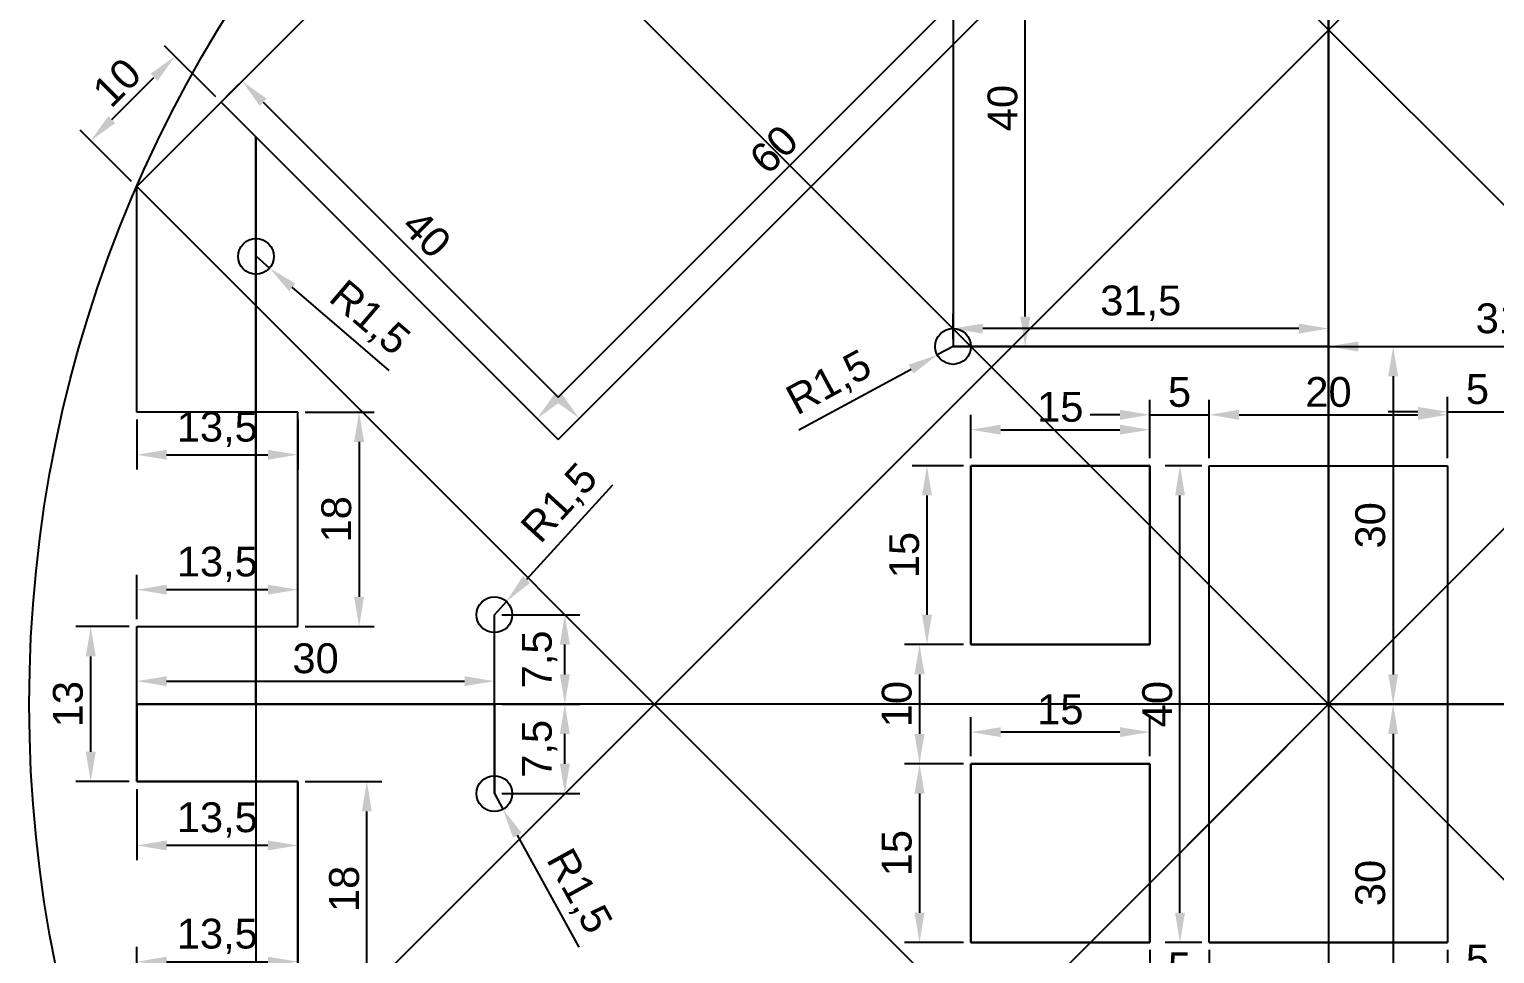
# Model space of a CAD drawing. Header units: millimetres. Extents: x -109 to 109, y -109 to 117.
# Drawn here: x -109 to 13.9, y -20.9 to 56.6 of the extents above; entities that cross this region are included whole.
import ezdxf

# ---------------------------------------------------------------- set-up
doc = ezdxf.new("R2010")
doc.units = ezdxf.units.MM
for name, color, linetype in [('Annotation', 2, 'Continuous'), ('Final', 1, 'Continuous'), ('Holes', 4, 'Continuous'), ('Plate', 7, 'Continuous')]:
    doc.layers.add(name, color=color, linetype=linetype)
doc.styles.get("Standard").update_dxf_attribs({"font": 'arial.ttf'})
doc.dimstyles.new('ISO-25', dxfattribs={"dimtxt": 2.5, "dimasz": 2.5, "dimexe": 1.25, "dimexo": 0.625, "dimtad": 1, "dimtxsty": 'Standard', "dimcen": 2.5, "dimadec": 0, "dimazin": 0, "dimtfac": 1, "dimtmove": 0, "dimatfit": 3, "dimfxl": 1, "dimarcsym": 0})

# ---------------------------------------------------------------- blocks, each defined once
blk = doc.blocks.new('*D14')
at = {"layer": 'Annotation', "color": 0, "lineweight": -2, "transparency": 16777216}
for p, q in [((89.9, 89.9), (78.84, 78.84)), ((0, 0), (77.07, 77.07))]:
    blk.add_line(p, q, dxfattribs=at)
at = {"layer": 'Annotation', "color": 0, "transparency": 16777216}
blk.add_solid([(78.55, 79.14), (79.14, 78.55), (77.07, 77.07)], dxfattribs=at)
at = {"layer": 'Defpoints', "color": 0, "transparency": 16777216}
for p in [(77.07, 77.07), (0, 0)]:
    blk.add_point(p, dxfattribs=at)
at = {"layer": 'Annotation', "color": 0, "transparency": 16777216, "insert": (85.31, 88), "char_height": 2.5, "attachment_point": 5, "rotation": 45}
blk.add_mtext('R109', dxfattribs=at)
blk = doc.blocks.new('*D45')
at = {"layer": 'Annotation', "color": 0, "lineweight": -2, "transparency": 16777216}
for p, q in [((-22.64, 65.07), (-24.85, 67.28)), ((-64.63, 25.74), (-25.74, 64.63)), ((-65.07, 22.64), (-67.28, 24.85))]:
    blk.add_line(p, q, dxfattribs=at)
at = {"layer": 'Annotation', "color": 0, "transparency": 16777216}
for points in [[(-26.03, 64.92), (-25.44, 64.33), (-23.97, 66.39)], [(-64.92, 26.03), (-64.33, 25.44), (-66.39, 23.97)]]:
    blk.add_solid(points, dxfattribs=at)
at = {"layer": 'Defpoints', "color": 0, "transparency": 16777216}
for p in [(-23.97, 66.39), (-22.2, 64.63), (-64.63, 22.2)]:
    blk.add_point(p, dxfattribs=at)
at = {"layer": 'Annotation', "color": 0, "transparency": 16777216, "insert": (-46.53, 46.53), "char_height": 2.5, "attachment_point": 5, "rotation": 45}
blk.add_mtext('60', dxfattribs=at)
blk = doc.blocks.new('*D46')
at = {"layer": 'Annotation', "color": 0, "lineweight": -2, "transparency": 16777216}
for p, q in [((-92.47, 50.93), (-90.26, 53.14)), ((-89.37, 50.48), (-64.63, 25.74)), ((-64.18, 22.64), (-61.97, 24.85))]:
    blk.add_line(p, q, dxfattribs=at)
at = {"layer": 'Annotation', "color": 0, "transparency": 16777216}
for points in [[(-89.08, 50.78), (-89.67, 50.19), (-91.14, 52.25)], [(-64.33, 26.03), (-64.92, 25.44), (-62.86, 23.97)]]:
    blk.add_solid(points, dxfattribs=at)
at = {"layer": 'Defpoints', "color": 0, "transparency": 16777216}
for p in [(-92.91, 50.48), (-62.86, 23.97), (-64.63, 22.2)]:
    blk.add_point(p, dxfattribs=at)
at = {"layer": 'Annotation', "color": 0, "transparency": 16777216, "insert": (-75.66, 39.45), "char_height": 2.5, "attachment_point": 5, "rotation": 315}
blk.add_mtext('40', dxfattribs=at)
blk = doc.blocks.new('*D47')
at = {"layer": 'Annotation', "color": 0, "lineweight": -2, "transparency": 16777216}
for p, q in [((-93.35, 50.93), (-97.65, 55.22)), ((-102.07, 49.04), (-98.54, 52.57)), ((-100.42, 43.85), (-104.72, 48.15))]:
    blk.add_line(p, q, dxfattribs=at)
at = {"layer": 'Annotation', "color": 0, "transparency": 16777216}
for points in [[(-98.83, 52.87), (-98.24, 52.28), (-96.77, 54.34)], [(-102.37, 49.33), (-101.78, 48.74), (-103.84, 47.27)]]:
    blk.add_solid(points, dxfattribs=at)
at = {"layer": 'Defpoints', "color": 0, "transparency": 16777216}
for p in [(-96.77, 54.34), (-92.91, 50.48), (-99.98, 43.41)]:
    blk.add_point(p, dxfattribs=at)
at = {"layer": 'Annotation', "color": 0, "transparency": 16777216, "insert": (-101.65, 52.15), "char_height": 2.5, "attachment_point": 5, "rotation": 45}
blk.add_mtext('10', dxfattribs=at)
blk = doc.blocks.new('*D52')
at = {"layer": 'Annotation', "color": 0, "lineweight": -2, "transparency": 16777216}
for p, q in [((-85.86, -6.5), (-79.43, -6.5)), ((-80.68, -22), (-80.68, -9)), ((-85.86, -24.5), (-79.43, -24.5))]:
    blk.add_line(p, q, dxfattribs=at)
at = {"layer": 'Annotation', "color": 0, "transparency": 16777216}
for points in [[(-81.1, -9), (-80.26, -9), (-80.68, -6.5)], [(-81.1, -22), (-80.26, -22), (-80.68, -24.5)]]:
    blk.add_solid(points, dxfattribs=at)
at = {"layer": 'Defpoints', "color": 0, "transparency": 16777216}
for p in [(-86.48, -6.5), (-80.68, -6.5), (-86.48, -24.5)]:
    blk.add_point(p, dxfattribs=at)
at = {"layer": 'Annotation', "color": 0, "transparency": 16777216, "insert": (-82.58, -15.5), "char_height": 2.5, "attachment_point": 5, "rotation": 90}
blk.add_mtext('18', dxfattribs=at)
blk = doc.blocks.new('*D53')
at = {"layer": 'Annotation', "color": 0, "lineweight": -2, "transparency": 16777216}
for p, q in [((-99.98, -23.87), (-99.98, -20.35)), ((-86.48, -23.87), (-86.48, -20.35)), ((-97.48, -21.6), (-88.98, -21.6))]:
    blk.add_line(p, q, dxfattribs=at)
at = {"layer": 'Annotation', "color": 0, "transparency": 16777216}
for points in [[(-97.48, -21.19), (-97.48, -22.02), (-99.98, -21.6)], [(-88.98, -21.19), (-88.98, -22.02), (-86.48, -21.6)]]:
    blk.add_solid(points, dxfattribs=at)
at = {"layer": 'Defpoints', "color": 0, "transparency": 16777216}
for p in [(-86.48, -21.6), (-99.98, -24.5), (-86.48, -24.5)]:
    blk.add_point(p, dxfattribs=at)
at = {"layer": 'Annotation', "color": 0, "transparency": 16777216, "insert": (-93.23, -19.48), "char_height": 2.5, "attachment_point": 5}
blk.add_mtext('13,5', dxfattribs=at)
blk = doc.blocks.new('*D54')
at = {"layer": 'Annotation', "color": 0, "lineweight": -2, "transparency": 16777216}
for p, q in [((-99.98, -7.12), (-99.98, -13.1)), ((-86.48, -7.12), (-86.48, -13.1)), ((-88.98, -11.85), (-97.48, -11.85))]:
    blk.add_line(p, q, dxfattribs=at)
at = {"layer": 'Annotation', "color": 0, "transparency": 16777216}
for points in [[(-97.48, -11.44), (-97.48, -12.27), (-99.98, -11.85)], [(-88.98, -11.44), (-88.98, -12.27), (-86.48, -11.85)]]:
    blk.add_solid(points, dxfattribs=at)
at = {"layer": 'Defpoints', "color": 0, "transparency": 16777216}
for p in [(-99.98, -6.5), (-86.48, -6.5), (-99.98, -11.85)]:
    blk.add_point(p, dxfattribs=at)
at = {"layer": 'Annotation', "color": 0, "transparency": 16777216, "insert": (-93.23, -9.72), "char_height": 2.5, "attachment_point": 5}
blk.add_mtext('13,5', dxfattribs=at)
blk = doc.blocks.new('*D55')
at = {"layer": 'Annotation', "color": 0, "lineweight": -2, "transparency": 16777216}
for p, q in [((-100.61, 6.5), (-105.1, 6.5)), ((-103.85, -4), (-103.85, 4)), ((-100.61, -6.5), (-105.1, -6.5))]:
    blk.add_line(p, q, dxfattribs=at)
at = {"layer": 'Annotation', "color": 0, "transparency": 16777216}
for points in [[(-104.26, 4), (-103.43, 4), (-103.85, 6.5)], [(-104.26, -4), (-103.43, -4), (-103.85, -6.5)]]:
    blk.add_solid(points, dxfattribs=at)
at = {"layer": 'Defpoints', "color": 0, "transparency": 16777216}
for p in [(-103.85, 6.5), (-99.98, 6.5), (-99.98, -6.5)]:
    blk.add_point(p, dxfattribs=at)
at = {"layer": 'Annotation', "color": 0, "transparency": 16777216, "insert": (-105.75, 0), "char_height": 2.5, "attachment_point": 5, "rotation": 90}
blk.add_mtext('13', dxfattribs=at)
blk = doc.blocks.new('*D56')
at = {"layer": 'Annotation', "color": 0, "lineweight": -2, "transparency": 16777216}
for p, q in [((-99.98, 7.13), (-99.98, 10.85)), ((-86.48, 7.13), (-86.48, 10.85)), ((-88.98, 9.6), (-97.48, 9.6))]:
    blk.add_line(p, q, dxfattribs=at)
at = {"layer": 'Annotation', "color": 0, "transparency": 16777216}
for points in [[(-97.48, 10.02), (-97.48, 9.19), (-99.98, 9.6)], [(-88.98, 10.02), (-88.98, 9.19), (-86.48, 9.6)]]:
    blk.add_solid(points, dxfattribs=at)
at = {"layer": 'Defpoints', "color": 0, "transparency": 16777216}
for p in [(-99.98, 9.6), (-99.98, 6.5), (-86.48, 6.5)]:
    blk.add_point(p, dxfattribs=at)
at = {"layer": 'Annotation', "color": 0, "transparency": 16777216, "insert": (-93.23, 11.73), "char_height": 2.5, "attachment_point": 5}
blk.add_mtext('13,5', dxfattribs=at)
blk = doc.blocks.new('*D57')
at = {"layer": 'Annotation', "color": 0, "lineweight": -2, "transparency": 16777216}
for p, q in [((-99.98, 23.88), (-99.98, 19.67)), ((-86.48, 23.88), (-86.48, 19.67)), ((-97.48, 20.92), (-88.98, 20.92))]:
    blk.add_line(p, q, dxfattribs=at)
at = {"layer": 'Annotation', "color": 0, "transparency": 16777216}
for points in [[(-97.48, 21.33), (-97.48, 20.5), (-99.98, 20.92)], [(-88.98, 21.33), (-88.98, 20.5), (-86.48, 20.92)]]:
    blk.add_solid(points, dxfattribs=at)
at = {"layer": 'Defpoints', "color": 0, "transparency": 16777216}
for p in [(-99.98, 24.5), (-86.48, 24.5), (-86.48, 20.92)]:
    blk.add_point(p, dxfattribs=at)
at = {"layer": 'Annotation', "color": 0, "transparency": 16777216, "insert": (-93.23, 23.04), "char_height": 2.5, "attachment_point": 5}
blk.add_mtext('13,5', dxfattribs=at)
blk = doc.blocks.new('*D58')
at = {"layer": 'Annotation', "color": 0, "lineweight": -2, "transparency": 16777216}
for p, q in [((-85.86, 24.5), (-80.08, 24.5)), ((-81.33, 22), (-81.33, 9)), ((-85.86, 6.5), (-80.08, 6.5))]:
    blk.add_line(p, q, dxfattribs=at)
at = {"layer": 'Annotation', "color": 0, "transparency": 16777216}
for points in [[(-81.75, 22), (-80.91, 22), (-81.33, 24.5)], [(-81.75, 9), (-80.91, 9), (-81.33, 6.5)]]:
    blk.add_solid(points, dxfattribs=at)
at = {"layer": 'Defpoints', "color": 0, "transparency": 16777216}
for p in [(-86.48, 24.5), (-86.48, 6.5), (-81.33, 6.5)]:
    blk.add_point(p, dxfattribs=at)
at = {"layer": 'Annotation', "color": 0, "transparency": 16777216, "insert": (-83.23, 15.5), "char_height": 2.5, "attachment_point": 5, "rotation": 90}
blk.add_mtext('18', dxfattribs=at)
blk = doc.blocks.new('*D65')
at = {"layer": 'Annotation', "color": 0, "lineweight": -2, "transparency": 16777216}
for p, q in [((-30, -4.37), (-30, -1.1)), ((-15, -4.37), (-15, -1.1)), ((-17.5, -2.35), (-27.5, -2.35))]:
    blk.add_line(p, q, dxfattribs=at)
at = {"layer": 'Annotation', "color": 0, "transparency": 16777216}
for points in [[(-27.5, -1.93), (-27.5, -2.76), (-30, -2.35)], [(-17.5, -1.93), (-17.5, -2.76), (-15, -2.35)]]:
    blk.add_solid(points, dxfattribs=at)
at = {"layer": 'Defpoints', "color": 0, "transparency": 16777216}
for p in [(-30, -2.35), (-30, -5), (-15, -5)]:
    blk.add_point(p, dxfattribs=at)
at = {"layer": 'Annotation', "color": 0, "transparency": 16777216, "insert": (-22.5, -0.45), "char_height": 2.5, "attachment_point": 5}
blk.add_mtext('15', dxfattribs=at)
blk = doc.blocks.new('*D66')
at = {"layer": 'Annotation', "color": 0, "lineweight": -2, "transparency": 16777216}
for p, q in [((-30.63, -5), (-35.56, -5)), ((-34.31, -7.5), (-34.31, -17.5)), ((-30.63, -20), (-35.56, -20))]:
    blk.add_line(p, q, dxfattribs=at)
at = {"layer": 'Annotation', "color": 0, "transparency": 16777216}
for points in [[(-34.73, -7.5), (-33.89, -7.5), (-34.31, -5)], [(-34.73, -17.5), (-33.89, -17.5), (-34.31, -20)]]:
    blk.add_solid(points, dxfattribs=at)
at = {"layer": 'Defpoints', "color": 0, "transparency": 16777216}
for p in [(-30, -5), (-34.31, -20), (-30, -20)]:
    blk.add_point(p, dxfattribs=at)
at = {"layer": 'Annotation', "color": 0, "transparency": 16777216, "insert": (-36.21, -12.5), "char_height": 2.5, "attachment_point": 5, "rotation": 90}
blk.add_mtext('15', dxfattribs=at)
blk = doc.blocks.new('*D67')
at = {"layer": 'Annotation', "color": 0, "lineweight": -2, "transparency": 16777216}
for p, q in [((-30, 20.62), (-30, 24.27)), ((-15, 20.62), (-15, 24.27)), ((-27.5, 23.02), (-17.5, 23.02))]:
    blk.add_line(p, q, dxfattribs=at)
at = {"layer": 'Annotation', "color": 0, "transparency": 16777216}
for points in [[(-27.5, 23.44), (-27.5, 22.6), (-30, 23.02)], [(-17.5, 23.44), (-17.5, 22.6), (-15, 23.02)]]:
    blk.add_solid(points, dxfattribs=at)
at = {"layer": 'Defpoints', "color": 0, "transparency": 16777216}
for p in [(-15, 23.02), (-30, 20), (-15, 20)]:
    blk.add_point(p, dxfattribs=at)
at = {"layer": 'Annotation', "color": 0, "transparency": 16777216, "insert": (-22.5, 24.92), "char_height": 2.5, "attachment_point": 5}
blk.add_mtext('15', dxfattribs=at)
blk = doc.blocks.new('*D68')
at = {"layer": 'Annotation', "color": 0, "lineweight": -2, "transparency": 16777216}
for p, q in [((-30.62, 20), (-34.94, 20)), ((-33.69, 17.5), (-33.69, 7.5)), ((-30.62, 5), (-34.94, 5))]:
    blk.add_line(p, q, dxfattribs=at)
at = {"layer": 'Annotation', "color": 0, "transparency": 16777216}
for points in [[(-34.1, 17.5), (-33.27, 17.5), (-33.69, 20)], [(-34.1, 7.5), (-33.27, 7.5), (-33.69, 5)]]:
    blk.add_solid(points, dxfattribs=at)
at = {"layer": 'Defpoints', "color": 0, "transparency": 16777216}
for p in [(-30, 20), (-33.69, 5), (-30, 5)]:
    blk.add_point(p, dxfattribs=at)
at = {"layer": 'Annotation', "color": 0, "transparency": 16777216, "insert": (-35.59, 12.5), "char_height": 2.5, "attachment_point": 5, "rotation": 90}
blk.add_mtext('15', dxfattribs=at)
blk = doc.blocks.new('*D69')
at = {"layer": 'Annotation', "color": 0, "lineweight": -2, "transparency": 16777216}
for p, q in [((-10, 20.62), (-10, 25.52)), ((10, 20.62), (10, 25.52)), ((-7.5, 24.27), (7.5, 24.27))]:
    blk.add_line(p, q, dxfattribs=at)
at = {"layer": 'Annotation', "color": 0, "transparency": 16777216}
for points in [[(-7.5, 24.69), (-7.5, 23.85), (-10, 24.27)], [(7.5, 24.69), (7.5, 23.85), (10, 24.27)]]:
    blk.add_solid(points, dxfattribs=at)
at = {"layer": 'Defpoints', "color": 0, "transparency": 16777216}
for p in [(10, 24.27), (-10, 20), (10, 20)]:
    blk.add_point(p, dxfattribs=at)
at = {"layer": 'Annotation', "color": 0, "transparency": 16777216, "insert": (0, 26.17), "char_height": 2.5, "attachment_point": 5}
blk.add_mtext('20', dxfattribs=at)
blk = doc.blocks.new('*D70')
at = {"layer": 'Annotation', "color": 0, "lineweight": -2, "transparency": 16777216}
for p, q in [((-10.62, 20), (-13.71, 20)), ((-12.46, -17.5), (-12.46, 17.5)), ((-10.62, -20), (-13.71, -20))]:
    blk.add_line(p, q, dxfattribs=at)
at = {"layer": 'Annotation', "color": 0, "transparency": 16777216}
for points in [[(-12.87, 17.5), (-12.04, 17.5), (-12.46, 20)], [(-12.87, -17.5), (-12.04, -17.5), (-12.46, -20)]]:
    blk.add_solid(points, dxfattribs=at)
at = {"layer": 'Defpoints', "color": 0, "transparency": 16777216}
for p in [(-12.46, 20), (-10, 20), (-10, -20)]:
    blk.add_point(p, dxfattribs=at)
at = {"layer": 'Annotation', "color": 0, "transparency": 16777216, "insert": (-14.36, 0), "char_height": 2.5, "attachment_point": 5, "rotation": 90}
blk.add_mtext('40', dxfattribs=at)
blk = doc.blocks.new('*D71')
at = {"layer": 'Annotation', "color": 0, "lineweight": -2, "transparency": 16777216}
for p, q in [((10, 20.62), (10, 25.77)), ((15, 20.62), (15, 25.77)), ((7.5, 24.52), (5, 24.52)), ((10, 24.52), (15, 24.52)), ((17.5, 24.52), (20, 24.52))]:
    blk.add_line(p, q, dxfattribs=at)
at = {"layer": 'Annotation', "color": 0, "transparency": 16777216}
for points in [[(7.5, 24.93), (7.5, 24.1), (10, 24.52)], [(17.5, 24.93), (17.5, 24.1), (15, 24.52)]]:
    blk.add_solid(points, dxfattribs=at)
at = {"layer": 'Defpoints', "color": 0, "transparency": 16777216}
for p in [(15, 24.52), (10, 20), (15, 20)]:
    blk.add_point(p, dxfattribs=at)
at = {"layer": 'Annotation', "color": 0, "transparency": 16777216, "insert": (12.5, 26.41), "char_height": 2.5, "attachment_point": 5}
blk.add_mtext('5', dxfattribs=at)
blk = doc.blocks.new('*D72')
at = {"layer": 'Annotation', "color": 0, "lineweight": -2, "transparency": 16777216}
for p, q in [((10, -20.62), (10, -24.6)), ((15, -20.62), (15, -24.6)), ((7.5, -23.35), (5, -23.35)), ((10, -23.35), (15, -23.35)), ((17.5, -23.35), (20, -23.35))]:
    blk.add_line(p, q, dxfattribs=at)
at = {"layer": 'Annotation', "color": 0, "transparency": 16777216}
for points in [[(7.5, -22.93), (7.5, -23.76), (10, -23.35)], [(17.5, -22.93), (17.5, -23.76), (15, -23.35)]]:
    blk.add_solid(points, dxfattribs=at)
at = {"layer": 'Defpoints', "color": 0, "transparency": 16777216}
for p in [(10, -20), (15, -20), (15, -23.35)]:
    blk.add_point(p, dxfattribs=at)
at = {"layer": 'Annotation', "color": 0, "transparency": 16777216, "insert": (12.5, -21.45), "char_height": 2.5, "attachment_point": 5}
blk.add_mtext('5', dxfattribs=at)
blk = doc.blocks.new('*D73')
at = {"layer": 'Annotation', "color": 0, "lineweight": -2, "transparency": 16777216}
for p, q in [((-15, -20.62), (-15, -25.22)), ((-10, -20.62), (-10, -25.22)), ((-17.5, -23.97), (-20, -23.97)), ((-15, -23.97), (-10, -23.97)), ((-7.5, -23.97), (-5, -23.97))]:
    blk.add_line(p, q, dxfattribs=at)
at = {"layer": 'Annotation', "color": 0, "transparency": 16777216}
for points in [[(-17.5, -23.56), (-17.5, -24.39), (-15, -23.97)], [(-7.5, -23.56), (-7.5, -24.39), (-10, -23.97)]]:
    blk.add_solid(points, dxfattribs=at)
at = {"layer": 'Defpoints', "color": 0, "transparency": 16777216}
for p in [(-15, -20), (-10, -20), (-10, -23.97)]:
    blk.add_point(p, dxfattribs=at)
at = {"layer": 'Annotation', "color": 0, "transparency": 16777216, "insert": (-12.5, -22.08), "char_height": 2.5, "attachment_point": 5}
blk.add_mtext('5', dxfattribs=at)
blk = doc.blocks.new('*D74')
at = {"layer": 'Annotation', "color": 0, "lineweight": -2, "transparency": 16777216}
for p, q in [((-15, 20.62), (-15, 25.52)), ((-10, 20.62), (-10, 25.52)), ((-17.5, 24.27), (-20, 24.27)), ((-15, 24.27), (-10, 24.27)), ((-7.5, 24.27), (-5, 24.27))]:
    blk.add_line(p, q, dxfattribs=at)
at = {"layer": 'Annotation', "color": 0, "transparency": 16777216}
for points in [[(-17.5, 24.69), (-17.5, 23.85), (-15, 24.27)], [(-7.5, 24.69), (-7.5, 23.85), (-10, 24.27)]]:
    blk.add_solid(points, dxfattribs=at)
at = {"layer": 'Defpoints', "color": 0, "transparency": 16777216}
for p in [(-10, 24.27), (-15, 20), (-10, 20)]:
    blk.add_point(p, dxfattribs=at)
at = {"layer": 'Annotation', "color": 0, "transparency": 16777216, "insert": (-12.5, 26.17), "char_height": 2.5, "attachment_point": 5}
blk.add_mtext('5', dxfattribs=at)
blk = doc.blocks.new('*D75')
at = {"layer": 'Annotation', "color": 0, "lineweight": -2, "transparency": 16777216}
for p, q in [((-30.62, 5), (-35.56, 5)), ((-34.31, 2.5), (-34.31, -2.5)), ((-30.62, -5), (-35.56, -5))]:
    blk.add_line(p, q, dxfattribs=at)
at = {"layer": 'Annotation', "color": 0, "transparency": 16777216}
for points in [[(-34.73, 2.5), (-33.89, 2.5), (-34.31, 5)], [(-34.73, -2.5), (-33.89, -2.5), (-34.31, -5)]]:
    blk.add_solid(points, dxfattribs=at)
at = {"layer": 'Defpoints', "color": 0, "transparency": 16777216}
for p in [(-30, 5), (-34.31, -5), (-30, -5)]:
    blk.add_point(p, dxfattribs=at)
at = {"layer": 'Annotation', "color": 0, "transparency": 16777216, "insert": (-36.21, 0), "char_height": 2.5, "attachment_point": 5, "rotation": 90}
blk.add_mtext('10', dxfattribs=at)
blk = doc.blocks.new('*D88')
at = {"layer": 'Annotation', "color": 0, "lineweight": -2, "transparency": 16777216}
for p, q in [((-89.98, 37.56), (-88.84, 36.58)), ((-78.8, 27.99), (-86.94, 34.96))]:
    blk.add_line(p, q, dxfattribs=at)
at = {"layer": 'Annotation', "color": 0, "transparency": 16777216}
blk.add_solid([(-86.67, 35.27), (-87.21, 34.64), (-88.84, 36.58)], dxfattribs=at)
at = {"layer": 'Defpoints', "color": 0, "transparency": 16777216}
for p in [(-89.98, 37.56), (-88.84, 36.58)]:
    blk.add_point(p, dxfattribs=at)
at = {"layer": 'Annotation', "color": 0, "transparency": 16777216, "insert": (-80.54, 32.28), "char_height": 2.5, "attachment_point": 5, "rotation": 319.4671}
blk.add_mtext('R1,5', dxfattribs=at)
blk = doc.blocks.new('*D102')
at = {"layer": 'Annotation', "color": 0, "lineweight": -2, "transparency": 16777216}
for p, q in [((0.63, 0), (6.68, 0)), ((5.43, -2.5), (5.43, -27.5)), ((0.63, -30), (6.68, -30))]:
    blk.add_line(p, q, dxfattribs=at)
at = {"layer": 'Annotation', "color": 0, "transparency": 16777216}
for points in [[(5.01, -2.5), (5.84, -2.5), (5.43, 0)], [(5.01, -27.5), (5.84, -27.5), (5.43, -30)]]:
    blk.add_solid(points, dxfattribs=at)
at = {"layer": 'Defpoints', "color": 0, "transparency": 16777216}
for p in [(0, 0), (0, -30), (5.43, -30)]:
    blk.add_point(p, dxfattribs=at)
at = {"layer": 'Annotation', "color": 0, "transparency": 16777216, "insert": (3.52, -15), "char_height": 2.5, "attachment_point": 5, "rotation": 90}
blk.add_mtext('30', dxfattribs=at)
blk = doc.blocks.new('*D107')
at = {"layer": 'Annotation', "color": 0, "lineweight": -2, "transparency": 16777216}
for p, q in [((0.62, 30), (6.68, 30)), ((5.43, 27.5), (5.43, 2.5)), ((0.62, 0), (6.68, 0))]:
    blk.add_line(p, q, dxfattribs=at)
at = {"layer": 'Annotation', "color": 0, "transparency": 16777216}
for points in [[(5.01, 27.5), (5.84, 27.5), (5.43, 30)], [(5.01, 2.5), (5.84, 2.5), (5.43, 0)]]:
    blk.add_solid(points, dxfattribs=at)
at = {"layer": 'Defpoints', "color": 0, "transparency": 16777216}
for p in [(0, 30), (0, 0), (5.43, 0)]:
    blk.add_point(p, dxfattribs=at)
at = {"layer": 'Annotation', "color": 0, "transparency": 16777216, "insert": (3.52, 15), "char_height": 2.5, "attachment_point": 5, "rotation": 90}
blk.add_mtext('30', dxfattribs=at)
blk = doc.blocks.new('*D108')
at = {"layer": 'Annotation', "color": 0, "lineweight": -2, "transparency": 16777216}
for p, q in [((0, 30.62), (0, 31.25)), ((31.5, 30.62), (31.5, 31.25)), ((2.5, 30), (29, 30))]:
    blk.add_line(p, q, dxfattribs=at)
at = {"layer": 'Annotation', "color": 0, "transparency": 16777216}
for points in [[(2.5, 30.42), (2.5, 29.58), (0, 30)], [(29, 30.42), (29, 29.58), (31.5, 30)]]:
    blk.add_solid(points, dxfattribs=at)
at = {"layer": 'Defpoints', "color": 0, "transparency": 16777216}
for p in [(0, 30), (31.5, 30), (31.5, 30)]:
    blk.add_point(p, dxfattribs=at)
at = {"layer": 'Annotation', "color": 0, "transparency": 16777216, "insert": (15.75, 32.13), "char_height": 2.5, "attachment_point": 5}
blk.add_mtext('31,5', dxfattribs=at)
blk = doc.blocks.new('*D109')
at = {"layer": 'Annotation', "color": 0, "lineweight": -2, "transparency": 16777216}
for p, q in [((-31.5, 30.62), (-31.5, 32.75)), ((0, 30.62), (0, 32.75)), ((-2.5, 31.5), (-29, 31.5))]:
    blk.add_line(p, q, dxfattribs=at)
at = {"layer": 'Annotation', "color": 0, "transparency": 16777216}
for points in [[(-29, 31.92), (-29, 31.08), (-31.5, 31.5)], [(-2.5, 31.92), (-2.5, 31.08), (0, 31.5)]]:
    blk.add_solid(points, dxfattribs=at)
at = {"layer": 'Defpoints', "color": 0, "transparency": 16777216}
for p in [(-31.5, 31.5), (-31.5, 30), (0, 30)]:
    blk.add_point(p, dxfattribs=at)
at = {"layer": 'Annotation', "color": 0, "transparency": 16777216, "insert": (-15.75, 33.63), "char_height": 2.5, "attachment_point": 5}
blk.add_mtext('31,5', dxfattribs=at)
blk = doc.blocks.new('*D111')
at = {"layer": 'Annotation', "color": 0, "lineweight": -2, "transparency": 16777216}
for p, q in [((-31.5, 30), (-32.82, 29.29)), ((-44.44, 23.01), (-35.02, 28.1))]:
    blk.add_line(p, q, dxfattribs=at)
at = {"layer": 'Annotation', "color": 0, "transparency": 16777216}
blk.add_solid([(-35.22, 28.47), (-34.82, 27.73), (-32.82, 29.29)], dxfattribs=at)
at = {"layer": 'Defpoints', "color": 0, "transparency": 16777216}
for p in [(-31.5, 30), (-32.82, 29.29)]:
    blk.add_point(p, dxfattribs=at)
at = {"layer": 'Annotation', "color": 0, "transparency": 16777216, "insert": (-41.84, 26.83), "char_height": 2.5, "attachment_point": 5, "rotation": 28.3846}
blk.add_mtext('R1,5', dxfattribs=at)
blk = doc.blocks.new('*D113')
at = {"layer": 'Annotation', "color": 0, "lineweight": -2, "transparency": 16777216}
for p, q in [((-30.88, 70), (-24.19, 70)), ((-25.44, 32.5), (-25.44, 67.5)), ((-30.88, 30), (-24.19, 30))]:
    blk.add_line(p, q, dxfattribs=at)
at = {"layer": 'Annotation', "color": 0, "transparency": 16777216}
for points in [[(-25.86, 67.5), (-25.02, 67.5), (-25.44, 70)], [(-25.86, 32.5), (-25.02, 32.5), (-25.44, 30)]]:
    blk.add_solid(points, dxfattribs=at)
at = {"layer": 'Defpoints', "color": 0, "transparency": 16777216}
for p in [(-31.5, 70), (-25.44, 70), (-31.5, 30)]:
    blk.add_point(p, dxfattribs=at)
at = {"layer": 'Annotation', "color": 0, "transparency": 16777216, "insert": (-27.34, 50), "char_height": 2.5, "attachment_point": 5, "rotation": 90}
blk.add_mtext('40', dxfattribs=at)
blk = doc.blocks.new('*D137')
at = {"layer": 'Annotation', "color": 0, "lineweight": -2, "transparency": 16777216}
for p, q in [((-99.98, 0.63), (-99.98, 3.18)), ((-69.98, 0.63), (-69.98, 3.18)), ((-97.48, 1.93), (-72.48, 1.93))]:
    blk.add_line(p, q, dxfattribs=at)
at = {"layer": 'Annotation', "color": 0, "transparency": 16777216}
for points in [[(-97.48, 2.34), (-97.48, 1.51), (-99.98, 1.93)], [(-72.48, 2.34), (-72.48, 1.51), (-69.98, 1.93)]]:
    blk.add_solid(points, dxfattribs=at)
at = {"layer": 'Defpoints', "color": 0, "transparency": 16777216}
for p in [(-69.98, 1.93), (-99.98, 0), (-69.98, 0)]:
    blk.add_point(p, dxfattribs=at)
at = {"layer": 'Annotation', "color": 0, "transparency": 16777216, "insert": (-84.98, 3.83), "char_height": 2.5, "attachment_point": 5}
blk.add_mtext('30', dxfattribs=at)
blk = doc.blocks.new('*D138')
at = {"layer": 'Annotation', "color": 0, "lineweight": -2, "transparency": 16777216}
for p, q in [((-69.36, 7.5), (-62.82, 7.5)), ((-64.07, 2.5), (-64.07, 5)), ((-69.36, 0), (-62.82, 0))]:
    blk.add_line(p, q, dxfattribs=at)
at = {"layer": 'Annotation', "color": 0, "transparency": 16777216}
for points in [[(-64.49, 5), (-63.65, 5), (-64.07, 7.5)], [(-64.49, 2.5), (-63.65, 2.5), (-64.07, 0)]]:
    blk.add_solid(points, dxfattribs=at)
at = {"layer": 'Defpoints', "color": 0, "transparency": 16777216}
for p in [(-69.98, 7.5), (-64.07, 7.5), (-69.98, 0)]:
    blk.add_point(p, dxfattribs=at)
at = {"layer": 'Annotation', "color": 0, "transparency": 16777216, "insert": (-66.19, 3.75), "char_height": 2.5, "attachment_point": 5, "rotation": 90}
blk.add_mtext('7,5', dxfattribs=at)
blk = doc.blocks.new('*D139')
at = {"layer": 'Annotation', "color": 0, "lineweight": -2, "transparency": 16777216}
for p, q in [((-69.36, 0), (-62.82, 0)), ((-64.07, -5), (-64.07, -2.5)), ((-69.36, -7.5), (-62.82, -7.5))]:
    blk.add_line(p, q, dxfattribs=at)
at = {"layer": 'Annotation', "color": 0, "transparency": 16777216}
for points in [[(-64.49, -2.5), (-63.65, -2.5), (-64.07, 0)], [(-64.49, -5), (-63.65, -5), (-64.07, -7.5)]]:
    blk.add_solid(points, dxfattribs=at)
at = {"layer": 'Defpoints', "color": 0, "transparency": 16777216}
for p in [(-69.98, 0), (-64.07, 0), (-69.98, -7.5)]:
    blk.add_point(p, dxfattribs=at)
at = {"layer": 'Annotation', "color": 0, "transparency": 16777216, "insert": (-66.19, -3.75), "char_height": 2.5, "attachment_point": 5, "rotation": 90}
blk.add_mtext('7,5', dxfattribs=at)
blk = doc.blocks.new('*D140')
at = {"layer": 'Annotation', "color": 0, "lineweight": -2, "transparency": 16777216}
for p, q in [((-60.06, 18.37), (-67.29, 10.45)), ((-69.98, 7.5), (-68.97, 8.61))]:
    blk.add_line(p, q, dxfattribs=at)
at = {"layer": 'Annotation', "color": 0, "transparency": 16777216}
blk.add_solid([(-67.59, 10.74), (-66.98, 10.17), (-68.97, 8.61)], dxfattribs=at)
at = {"layer": 'Defpoints', "color": 0, "transparency": 16777216}
for p in [(-68.97, 8.61), (-69.98, 7.5)]:
    blk.add_point(p, dxfattribs=at)
at = {"layer": 'Annotation', "color": 0, "transparency": 16777216, "insert": (-64.4, 16.77), "char_height": 2.5, "attachment_point": 5, "rotation": 47.6227}
blk.add_mtext('R1,5', dxfattribs=at)
blk = doc.blocks.new('*D141')
at = {"layer": 'Annotation', "color": 0, "lineweight": -2, "transparency": 16777216}
for p, q in [((-69.98, -7.5), (-69.26, -8.81)), ((-62.88, -20.38), (-68.05, -11))]:
    blk.add_line(p, q, dxfattribs=at)
at = {"layer": 'Annotation', "color": 0, "transparency": 16777216}
blk.add_solid([(-67.69, -10.8), (-68.41, -11.2), (-69.26, -8.81)], dxfattribs=at)
at = {"layer": 'Defpoints', "color": 0, "transparency": 16777216}
for p in [(-69.98, -7.5), (-69.26, -8.81)]:
    blk.add_point(p, dxfattribs=at)
at = {"layer": 'Annotation', "color": 0, "transparency": 16777216, "insert": (-63, -15.76), "char_height": 2.5, "attachment_point": 5, "rotation": 298.8746}
blk.add_mtext('R1,5', dxfattribs=at)

msp = doc.modelspace()

# ---------------------------------------------------------------- linework, layer by layer
at = {"layer": 'Final'}
for p, q in [((-99.982, 43.413), (-43.413, 99.982)), ((-99.982, 24.5), (-99.982, 43.413)), ((-86.482, 24.5), (-99.982, 24.5)), ((-86.482, 6.5), (-86.482, 24.5)), ((-30, 5), (-30, 20)), ((-30, 20), (-15, 20)), ((-15, 20), (-15, 5)), ((-10, -20), (-10, 20)), ((-10, 20), (10, 20)), ((10, 20), (10, -20)), ((-99.982, -6.5), (-99.982, 6.5)), ((-99.982, 6.5), (-86.482, 6.5)), ((-15, 5), (-30, 5)), ((-15, -5), (-30, -5)), ((-30, -5), (-30, -20)), ((-15, -20), (-15, -5)), ((-86.482, -6.5), (-99.982, -6.5)), ((-86.482, -24.5), (-86.482, -6.5)), ((-30, -20), (-15, -20)), ((10, -20), (-10, -20))]:
    msp.add_line(p, q, dxfattribs=at)
for centre in [(-89.982, 37.555), (-31.5, 30), (-69.982, 7.5), (-69.982, -7.5)]:
    msp.add_circle(centre, 1.5, dxfattribs=at)
at = {"layer": 'Holes'}
for p, q in [((-31.5, 70), (-31.5, 30)), ((-89.982, 0), (-89.982, 47.555)), ((-89.982, 47.555), (-89.982, -47.555)), ((-89.982, 47.555), (-89.982, 37.555)), ((-89.982, 37.555), (-89.982, 27.555)), ((0, 30), (-31.5, 30)), ((-31.5, 30), (31.5, 30)), ((0, 0), (0, 30)), ((0, 30), (0, -30)), ((-15, 20), (-30, 20)), ((-30, 20), (-30, 5)), ((-15, 5), (-15, 20)), ((-10, -20), (-10, 20)), ((-10, 20), (10, 20)), ((10, 20), (10, -20)), ((-69.982, -7.5), (-69.982, 7.5)), ((-30, 5), (-15, 5)), ((0, 0), (0, 5)), ((0, 0), (-99.982, 0)), ((-99.982, 0), (-89.982, 0)), ((-99.982, 0), (-69.982, 0)), ((-69.982, 0), (-69.982, -7.5)), ((0, 0), (99.982, 0)), ((0, 0), (0, -99.982)), ((0, 0), (0, -25)), ((-30, -20), (-30, -5)), ((-30, -5), (-15, -5)), ((-15, -5), (-15, -20)), ((-15, -20), (-30, -20)), ((-10, -20), (10, -20))]:
    msp.add_line(p, q, dxfattribs=at)
for centre in [(-89.982, 37.555), (-31.5, 30), (-69.982, 7.5), (-69.982, -7.5)]:
    msp.add_circle(centre, 1.5, dxfattribs=at)
at = {"layer": 'Plate'}
for p, q in [((-99.982, -43.413), (43.413, 99.982)), ((-43.413, 99.982), (99.982, -43.413)), ((0, 0), (0, 99.982)), ((0, 99.982), (0, -99.982)), ((-50.484, 92.91), (-92.91, 50.484)), ((-77.075, -77.075), (77.075, 77.075)), ((0, 0), (-77.075, 77.075)), ((-64.626, 22.2), (-22.2, 64.626)), ((-99.982, 43.413), (-92.91, 50.484)), ((-92.91, 50.484), (-64.626, 22.2)), ((-99.982, 43.413), (43.413, -99.982)), ((-99.982, 24.5), (-99.982, 43.413)), ((0, 0), (28.284, 28.284)), ((-86.482, 24.5), (-99.982, 24.5)), ((-86.482, 6.5), (-86.482, 24.5)), ((-99.982, 0), (-99.982, 6.5)), ((-99.982, 6.5), (-86.482, 6.5)), ((99.982, 0), (-99.982, 0)), ((-99.982, 0), (-99.982, -6.5)), ((0, 0), (-77.075, -77.075)), ((0, 0), (77.075, -77.075)), ((-99.982, -6.5), (-86.482, -6.5)), ((-86.482, -6.5), (-86.482, -24.5))]:
    msp.add_line(p, q, dxfattribs=at)
msp.add_circle((0, 0), 109, dxfattribs=at)

# ---------------------------------------------------------------- dimensions: what is measured, and where the dimension line sits
at = {"layer": 'Annotation'}
dim = msp.add_radius_dim(center=(0, 0), mpoint=(77.075, 77.075), dimstyle='ISO-25', dxfattribs=at)
dim.commit()
dim.dimension.update_dxf_attribs({"geometry": '*D14', "text_midpoint": (86.653, 86.653), "dimtype": 164})
for p1, p2, distance, picture, middle in [((-31.5, 30), (-31.5, 70), -6.059, '*D113', (-27.342, 50)), ((-64.626, 22.2), (-22.2, 64.626), 2.5, '*D45', (-46.525, 46.525)), ((-99.982, 43.413), (-92.91, 50.484), 5.455, '*D47', (-101.647, 52.15)), ((-92.91, 50.484), (-64.626, 22.2), 2.5, '*D46', (-75.656, 39.454)), ((0, 30), (-31.5, 30), -1.5, '*D109', (-15.75, 33.627)), ((0, 30), (31.5, 30), 0, '*D108', (15.75, 32.127)), ((0, 30), (0, 0), 5.427, '*D107', (3.525, 15)), ((-15, 20), (-10, 20), 4.269, '*D74', (-12.5, 26.165)), ((-10, 20), (10, 20), 4.269, '*D69', (0, 26.17)), ((10, 20), (15, 20), 4.516, '*D71', (12.5, 26.413)), ((-30, 20), (-15, 20), 3.021, '*D67', (-22.5, 24.923)), ((-99.982, 24.5), (-86.482, 24.5), -3.584, '*D57', (-93.232, 23.043)), ((-86.482, 24.5), (-86.482, 6.5), 5.15, '*D58', (-83.233, 15.5)), ((-30, 20), (-30, 5), -3.685, '*D68', (-35.587, 12.5)), ((-10, -20), (-10, 20), 2.456, '*D70', (-14.358, 0)), ((-86.482, 6.5), (-99.982, 6.5), -3.103, '*D56', (-93.232, 11.731)), ((-69.982, 0), (-69.982, 7.5), -5.913, '*D138', (-66.191, 3.75)), ((-99.982, -6.5), (-99.982, 6.5), 3.866, '*D55', (-105.75, 0)), ((-99.982, 0), (-69.982, 0), 1.925, '*D137', (-84.982, 3.828)), ((-30, 5), (-30, -5), -4.31, '*D75', (-36.211, 0)), ((-69.982, -7.5), (-69.982, 0), -5.913, '*D139', (-66.191, -3.75)), ((-15, -5), (-30, -5), -2.653, '*D65', (-22.5, -0.445)), ((0, 0), (0, -30), 5.427, '*D102', (3.525, -15)), ((-30, -5), (-30, -20), -4.31, '*D66', (-36.211, -12.5)), ((-86.482, -6.5), (-99.982, -6.5), 5.352, '*D54', (-93.232, -9.725)), ((-86.482, -24.5), (-86.482, -6.5), -5.801, '*D52', (-82.582, -15.5)), ((-99.982, -24.5), (-86.482, -24.5), 2.896, '*D53', (-93.232, -19.477)), ((-15, -20), (-10, -20), -3.972, '*D73', (-12.5, -22.076)), ((10, -20), (15, -20), -3.348, '*D72', (12.5, -21.452))]:
    dim = msp.add_aligned_dim(p1=p1, p2=p2, distance=distance, dimstyle='ISO-25', dxfattribs=at)
    dim.commit()
    dim.dimension.update_dxf_attribs({"geometry": picture, "text_midpoint": middle})
for center, mpoint, picture, middle in [((-89.982, 37.555), (-88.842, 36.58), '*D88', (-80.538, 32.279)), ((-31.5, 30), (-32.82, 29.287), '*D111', (-41.843, 26.829)), ((-69.982, 7.5), (-68.971, 8.608), '*D140', (-64.404, 16.769)), ((-69.982, -7.5), (-69.257, -8.814), '*D141', (-62.997, -15.761))]:
    dim = msp.add_radius_dim(center=center, mpoint=mpoint, dimstyle='ISO-25', dxfattribs=at)
    dim.commit()
    dim.dimension.update_dxf_attribs({"geometry": picture, "text_midpoint": middle})

doc.saveas('drawing.dxf')
